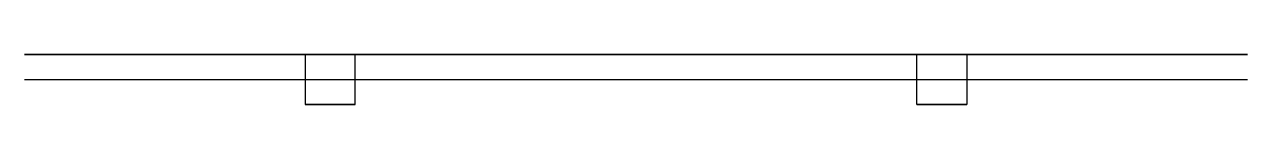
# Model space of a CAD drawing. Header units: inches. Extents: x 0 to 1219, y -25 to 25.
import ezdxf

# ---------------------------------------------------------------- set-up
doc = ezdxf.new("R2010")
doc.units = ezdxf.units.IN
doc.header["$MEASUREMENT"] = 0

# ---------------------------------------------------------------- blocks, each defined once
blk = doc.blocks.new('3D Brickguard 1.2 Metre')
at = {"extrusion": (-1.22461e-16, -1, 6.12303e-17)}
h = blk.add_hatch(dxfattribs=at)
h.set_pattern_fill('NET', color=256, scale=500, style=0)
h.set_pattern_definition([(180, (1228.636, -496.16), (0, 62.5), []), (90, (1228.636, -496.16), (62.5, 4e-15), [])])
h.paths.add_polyline_path([(1219, -240), (0, -240), (0, 405), (1219, 405)])
at = {"extrusion": (-1.22461e-16, -1, 6.12303e-17), "elevation": -25}
blk.add_lwpolyline([(1219, -240), (0, -240), (0, 405), (1219, 405)], close=True, dxfattribs=at)
for points in [[(1219, 25, -495), (0, 25, -495), (0, 25, -240), (1219, 25, -240)], [(279.75, 25, -495), (279.75, -25, -495), (329.75, -25, -495), (329.75, 25, -495)], [(279.75, 25, 496), (279.75, -25, 496), (329.75, -25, 496), (329.75, 25, 496)], [(279.75, 25, -595), (279.75, 25, -395), (329.75, 25, -395), (329.75, 25, -595)], [(279.75, 25, 296), (279.75, 25, 496), (329.75, 25, 496), (329.75, 25, 296)], [(939.25, 25, -495), (939.25, -25, -495), (889.25, -25, -495), (889.25, 25, -495)], [(939.25, 25, 496), (939.25, -25, 496), (889.25, -25, 496), (889.25, 25, 496)], [(939.25, 25, -595), (939.25, 25, -395), (889.25, 25, -395), (889.25, 25, -595)], [(939.25, 25, 296), (939.25, 25, 496), (889.25, 25, 496), (889.25, 25, 296)], [(279.75, -25, -595), (279.75, -25, -495), (329.75, -25, -495), (329.75, -25, -595)], [(279.75, -25, 371), (279.75, -25, 496), (329.75, -25, 496), (329.75, -25, 371)], [(939.25, -25, -595), (939.25, -25, -495), (889.25, -25, -495), (889.25, -25, -595)], [(939.25, -25, 371), (939.25, -25, 496), (889.25, -25, 496), (889.25, -25, 371)]]:
    blk.add_3dface(points)

msp = doc.modelspace()

# ---------------------------------------------------------------- block references
at = {"color": 2}
msp.add_blockref('3D Brickguard 1.2 Metre', (0, 0), dxfattribs=at)

doc.saveas('drawing.dxf')
